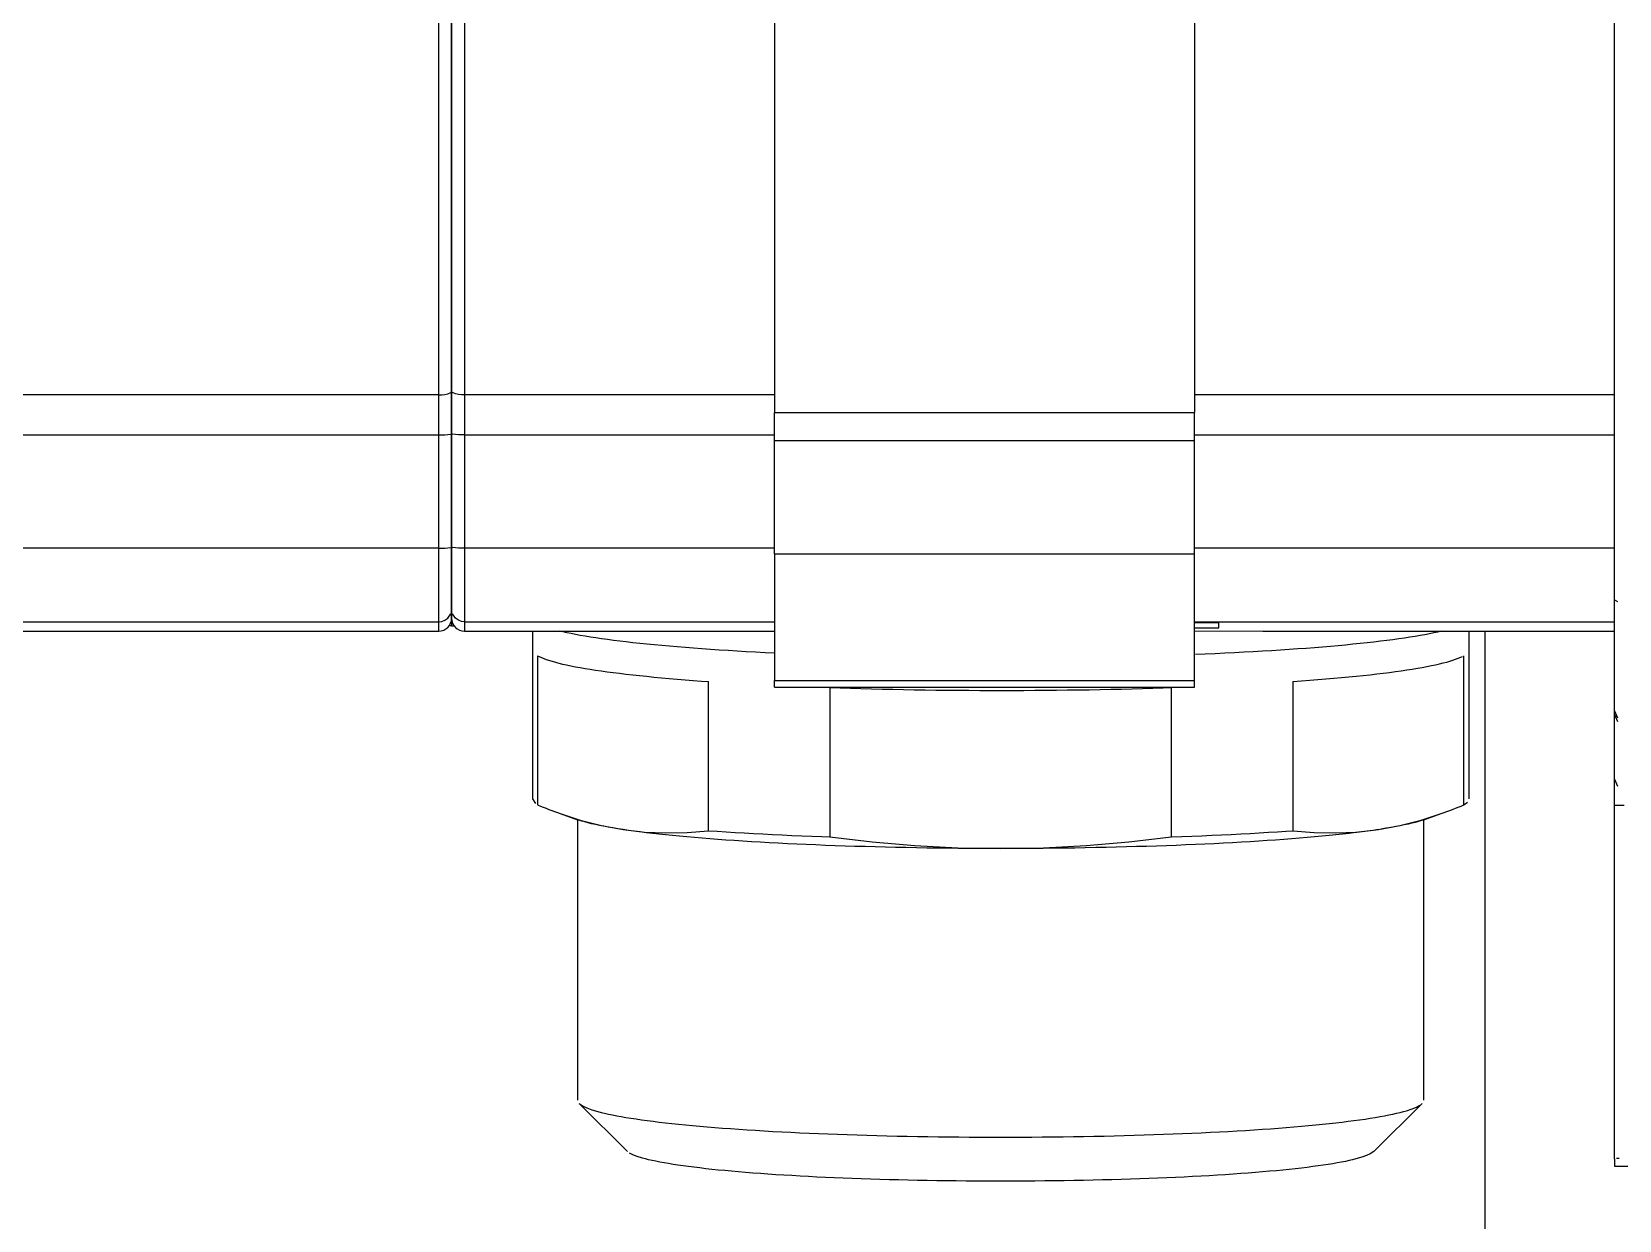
# Model space of a CAD drawing. Header units: millimetres. Extents: x 441156 to 441876, y 4514765 to 4515211.
# Drawn here: x 441490.2165 to 441490.4623, y 4514937.0241 to 4514937.208 of the extents above; entities that cross this region are included whole.
import ezdxf

# ---------------------------------------------------------------- set-up
doc = ezdxf.new("R2010")
doc.units = ezdxf.units.MM
for name, color, linetype in [('Collettore SL', 7, 'Continuous'), ('Etichertta', 252, 'Continuous'), ('Piantone', 5, 'Continuous'), ('Staffa', 8, 'Continuous')]:
    doc.layers.add(name, color=color, linetype=linetype)

msp = doc.modelspace()

# ---------------------------------------------------------------- linework, layer by layer
at = {"layer": 'Collettore SL', "color": 254, "linetype": 'Continuous'}
for p, q in [((441490.2795003174, 4514937.151841654), (441490.2795003174, 4514937.331819156)), ((441490.2815003174, 4514937.152427782), (441490.2815003174, 4514937.33157398)), ((441490.2815003174, 4514937.33157398), (441490.2815003174, 4514937.152427782)), ((441490.2835003174, 4514937.331819156), (441490.2835003174, 4514937.151841654)), ((441490.2795003174, 4514937.151841654), (441490.1465003174, 4514937.151841654)), ((441490.2795003174, 4514937.145664399), (441490.2795003174, 4514937.151841654)), ((441490.2815003174, 4514937.14583871), (441490.2815003174, 4514937.152427782)), ((441490.2815003174, 4514937.152427782), (441490.2815003174, 4514937.14583871)), ((441490.3315003174, 4514937.151841654), (441490.2835003174, 4514937.151841654)), ((441490.2835003174, 4514937.151841654), (441490.2835003174, 4514937.145664399)), ((441490.4615003174, 4514937.151841654), (441490.3965003174, 4514937.151841654)), ((441490.1465003174, 4514937.145664399), (441490.2795003174, 4514937.145664399)), ((441490.2795003174, 4514937.128119953), (441490.2795003174, 4514937.145664399)), ((441490.2815003174, 4514937.128294265), (441490.2815003174, 4514937.14583871)), ((441490.2815003174, 4514937.14583871), (441490.2815003174, 4514937.128294265)), ((441490.2835003174, 4514937.145664399), (441490.3315003174, 4514937.145664399)), ((441490.2835003174, 4514937.145664399), (441490.2835003174, 4514937.128119953)), ((441490.3965003174, 4514937.145664399), (441490.4615003174, 4514937.145664399)), ((441490.2815003174, 4514937.118731307), (441490.2815003174, 4514937.128294265)), ((441490.2815003174, 4514937.128294265), (441490.2815003174, 4514937.118731307)), ((441490.2795003174, 4514937.128119953), (441490.1465003174, 4514937.128119953)), ((441490.2795003174, 4514937.11673548), (441490.2795003174, 4514937.128119953)), ((441490.3315003174, 4514937.128119953), (441490.2835003174, 4514937.128119953)), ((441490.2835003174, 4514937.128119953), (441490.2835003174, 4514937.11673548)), ((441490.4615003174, 4514937.128119953), (441490.3965003174, 4514937.128119953)), ((441490.2815003174, 4514937.117295873), (441490.2815003174, 4514937.118731307)), ((441490.2815003174, 4514937.118731307), (441490.2815003174, 4514937.117295873)), ((441490.1465003174, 4514937.11673548), (441490.2795003174, 4514937.11673548)), ((441490.2795003174, 4514937.115295873), (441490.2795003174, 4514937.11673548)), ((441490.2815003174, 4514937.116093555), (441490.281098576, 4514937.116093555)), ((441490.2815003174, 4514937.117295873), (441490.2815003174, 4514937.116093555)), ((441490.2815003174, 4514937.116096982), (441490.2818999494, 4514937.116096364)), ((441490.2835003174, 4514937.11673548), (441490.3315003174, 4514937.11673548)), ((441490.2835003174, 4514937.11673548), (441490.2835003174, 4514937.115295873)), ((441490.3965003174, 4514937.11673548), (441490.4615003174, 4514937.11673548)), ((441490.3965003174, 4514937.116614631), (441490.4002503174, 4514937.116614631)), ((441490.4002503174, 4514937.115786325), (441490.4002503174, 4514937.116614631)), ((441490.1570887469, 4514937.115295873), (441490.2795003174, 4514937.115295873)), ((441490.2835003174, 4514937.115295873), (441490.325945969, 4514937.115295873)), ((441490.3259343512, 4514937.115295874), (441490.331489655, 4514937.115304404)), ((441490.3965003174, 4514937.115786325), (441490.4002503174, 4514937.115786325)), ((441490.3965021928, 4514937.115321605), (441490.4070896254, 4514937.115295873)), ((441490.4070887469, 4514937.115295873), (441490.4615003174, 4514937.115295873))]:
    msp.add_line(p, q, dxfattribs=at)
for points in [[(441490.2795003174, 4514937.151841654, 0), (441490.2795701164, 4514937.15184201, 0), (441490.2796398304, 4514937.151843081, 0), (441490.2797093744, 4514937.151844865, 0), (441490.2797786637, 4514937.151847358, 0), (441490.2798476138, 4514937.151850558, 0), (441490.2799161408, 4514937.151854462, 0), (441490.2799841612, 4514937.151859064, 0), (441490.2800515922, 4514937.151864359, 0), (441490.2801183514, 4514937.151870341, 0), (441490.2801843577, 4514937.151877001, 0), (441490.2802495306, 4514937.151884333, 0), (441490.2803137907, 4514937.151892327, 0), (441490.2803770597, 4514937.151900973, 0), (441490.2804392605, 4514937.151910261, 0), (441490.2805003175, 4514937.15192018, 0), (441490.280560156, 4514937.151930717, 0), (441490.2806187032, 4514937.151941859, 0), (441490.2806758879, 4514937.151953594, 0), (441490.2807316404, 4514937.151965907, 0), (441490.2807858926, 4514937.151978781, 0), (441490.2808385786, 4514937.151992204, 0), (441490.2808896342, 4514937.152006157, 0), (441490.280938997, 4514937.152020623, 0), (441490.2809866071, 4514937.152035586, 0), (441490.2810324063, 4514937.152051026, 0), (441490.281076339, 4514937.152066926, 0), (441490.2811183514, 4514937.152083265, 0), (441490.2811583926, 4514937.152100023, 0), (441490.2811964136, 4514937.152117182, 0), (441490.2812323683, 4514937.152134717, 0), (441490.2812662126, 4514937.152152611, 0), (441490.2812979055, 4514937.15217084, 0), (441490.2813274083, 4514937.152189382, 0), (441490.2813546851, 4514937.152208215, 0), (441490.2813797027, 4514937.152227314, 0), (441490.2814024304, 4514937.152246659, 0), (441490.2814228408, 4514937.152266223, 0), (441490.2814409089, 4514937.152285985, 0), (441490.2814566126, 4514937.152305919, 0), (441490.2814699329, 4514937.152326002, 0), (441490.2814808536, 4514937.152346209, 0), (441490.2814893613, 4514937.152366515, 0), (441490.2814954455, 4514937.152386895, 0), (441490.2814990991, 4514937.152407327, 0), (441490.2815003174, 4514937.152427782, 0)], [(441490.2835003174, 4514937.151841654, 0), (441490.2834305185, 4514937.15184201, 0), (441490.2833608045, 4514937.151843081, 0), (441490.2832912605, 4514937.151844865, 0), (441490.2832219712, 4514937.151847358, 0), (441490.2831530211, 4514937.151850558, 0), (441490.2830844941, 4514937.151854462, 0), (441490.2830164736, 4514937.151859064, 0), (441490.2829490427, 4514937.151864359, 0), (441490.2828822834, 4514937.151870341, 0), (441490.2828162772, 4514937.151877001, 0), (441490.2827511043, 4514937.151884333, 0), (441490.2826868442, 4514937.151892327, 0), (441490.2826235751, 4514937.151900973, 0), (441490.2825613743, 4514937.151910261, 0), (441490.2825003174, 4514937.15192018, 0), (441490.2824404789, 4514937.151930717, 0), (441490.2823819316, 4514937.151941859, 0), (441490.2823247469, 4514937.151953594, 0), (441490.2822689945, 4514937.151965907, 0), (441490.2822147422, 4514937.151978781, 0), (441490.2821620562, 4514937.151992204, 0), (441490.2821110007, 4514937.152006157, 0), (441490.2820616378, 4514937.152020623, 0), (441490.2820140278, 4514937.152035586, 0), (441490.2819682286, 4514937.152051026, 0), (441490.2819242959, 4514937.152066926, 0), (441490.2818822835, 4514937.152083265, 0), (441490.2818422423, 4514937.152100023, 0), (441490.2818042213, 4514937.152117182, 0), (441490.2817682666, 4514937.152134717, 0), (441490.2817344223, 4514937.152152611, 0), (441490.2817027293, 4514937.15217084, 0), (441490.2816732265, 4514937.152189382, 0), (441490.2816459498, 4514937.152208215, 0), (441490.2816209322, 4514937.152227314, 0), (441490.2815982044, 4514937.152246659, 0), (441490.2815777941, 4514937.152266223, 0), (441490.281559726, 4514937.152285985, 0), (441490.2815440223, 4514937.152305919, 0), (441490.2815307019, 4514937.152326002, 0), (441490.2815197813, 4514937.152346209, 0), (441490.2815112736, 4514937.152366515, 0), (441490.2815051893, 4514937.152386895, 0), (441490.2815015358, 4514937.152407327, 0), (441490.2815003174, 4514937.152427782, 0)], [(441490.2795003174, 4514937.145664399, 0), (441490.2795701164, 4514937.145664505, 0), (441490.2796398304, 4514937.145664823, 0), (441490.2797093744, 4514937.145665353, 0), (441490.2797786637, 4514937.145666094, 0), (441490.2798476138, 4514937.145667046, 0), (441490.2799161408, 4514937.145668208, 0), (441490.2799841612, 4514937.145669576, 0), (441490.2800515922, 4514937.145671151, 0), (441490.2801183514, 4514937.145672929, 0), (441490.2801843577, 4514937.14567491, 0), (441490.2802495306, 4514937.145677091, 0), (441490.2803137907, 4514937.145679468, 0), (441490.2803770597, 4514937.14568204, 0), (441490.2804392605, 4514937.145684802, 0), (441490.2805003175, 4514937.145687751, 0), (441490.280560156, 4514937.145690885, 0), (441490.2806187032, 4514937.145694199, 0), (441490.2806758879, 4514937.145697689, 0), (441490.2807316404, 4514937.145701351, 0), (441490.2807858926, 4514937.145705179, 0), (441490.2808385786, 4514937.145709171, 0), (441490.2808896342, 4514937.145713321, 0), (441490.280938997, 4514937.145717623, 0), (441490.2809866071, 4514937.145722073, 0), (441490.2810324063, 4514937.145726665, 0), (441490.281076339, 4514937.145731393, 0), (441490.2811183514, 4514937.145736252, 0), (441490.2811583926, 4514937.145741236, 0), (441490.2811964136, 4514937.145746339, 0), (441490.2812323683, 4514937.145751554, 0), (441490.2812662126, 4514937.145756875, 0), (441490.2812979055, 4514937.145762296, 0), (441490.2813274083, 4514937.145767811, 0), (441490.2813546851, 4514937.145773412, 0), (441490.2813797027, 4514937.145779092, 0), (441490.2814024304, 4514937.145784845, 0), (441490.2814228408, 4514937.145790663, 0), (441490.2814409089, 4514937.14579654, 0), (441490.2814566126, 4514937.145802468, 0), (441490.2814699329, 4514937.145808441, 0), (441490.2814808536, 4514937.14581445, 0), (441490.2814893613, 4514937.145820489, 0), (441490.2814954455, 4514937.14582655, 0), (441490.2814990991, 4514937.145832626, 0), (441490.2815003174, 4514937.14583871, 0)], [(441490.2835003174, 4514937.145664399, 0), (441490.2834305185, 4514937.145664505, 0), (441490.2833608045, 4514937.145664823, 0), (441490.2832912605, 4514937.145665353, 0), (441490.2832219712, 4514937.145666094, 0), (441490.2831530211, 4514937.145667046, 0), (441490.2830844941, 4514937.145668208, 0), (441490.2830164736, 4514937.145669576, 0), (441490.2829490427, 4514937.145671151, 0), (441490.2828822834, 4514937.145672929, 0), (441490.2828162772, 4514937.14567491, 0), (441490.2827511043, 4514937.145677091, 0), (441490.2826868442, 4514937.145679468, 0), (441490.2826235751, 4514937.14568204, 0), (441490.2825613743, 4514937.145684802, 0), (441490.2825003174, 4514937.145687751, 0), (441490.2824404789, 4514937.145690885, 0), (441490.2823819316, 4514937.145694199, 0), (441490.2823247469, 4514937.145697689, 0), (441490.2822689945, 4514937.145701351, 0), (441490.2822147422, 4514937.145705179, 0), (441490.2821620562, 4514937.145709171, 0), (441490.2821110007, 4514937.145713321, 0), (441490.2820616378, 4514937.145717623, 0), (441490.2820140278, 4514937.145722073, 0), (441490.2819682286, 4514937.145726665, 0), (441490.2819242959, 4514937.145731393, 0), (441490.2818822835, 4514937.145736252, 0), (441490.2818422423, 4514937.145741236, 0), (441490.2818042213, 4514937.145746339, 0), (441490.2817682666, 4514937.145751554, 0), (441490.2817344223, 4514937.145756875, 0), (441490.2817027293, 4514937.145762296, 0), (441490.2816732265, 4514937.145767811, 0), (441490.2816459498, 4514937.145773412, 0), (441490.2816209322, 4514937.145779092, 0), (441490.2815982044, 4514937.145784845, 0), (441490.2815777941, 4514937.145790663, 0), (441490.281559726, 4514937.14579654, 0), (441490.2815440223, 4514937.145802468, 0), (441490.2815307019, 4514937.145808441, 0), (441490.2815197813, 4514937.14581445, 0), (441490.2815112736, 4514937.145820489, 0), (441490.2815051893, 4514937.14582655, 0), (441490.2815015358, 4514937.145832626, 0), (441490.2815003174, 4514937.14583871, 0)], [(441490.2795003174, 4514937.128119953, 0), (441490.2795701164, 4514937.128120059, 0), (441490.2796398304, 4514937.128120378, 0), (441490.2797093744, 4514937.128120908, 0), (441490.2797786637, 4514937.12812165, 0), (441490.2798476138, 4514937.128122601, 0), (441490.2799161408, 4514937.128123762, 0), (441490.2799841612, 4514937.128125131, 0), (441490.2800515922, 4514937.128126706, 0), (441490.2801183514, 4514937.128128485, 0), (441490.2801843577, 4514937.128130465, 0), (441490.2802495306, 4514937.128132646, 0), (441490.2803137907, 4514937.128135023, 0), (441490.2803770597, 4514937.128137594, 0), (441490.2804392605, 4514937.128140356, 0), (441490.2805003175, 4514937.128143306, 0), (441490.280560156, 4514937.12814644, 0), (441490.2806187032, 4514937.128149753, 0), (441490.2806758879, 4514937.128153243, 0), (441490.2807316404, 4514937.128156905, 0), (441490.2807858926, 4514937.128160734, 0), (441490.2808385786, 4514937.128164725, 0), (441490.2808896342, 4514937.128168875, 0), (441490.280938997, 4514937.128173177, 0), (441490.2809866071, 4514937.128177627, 0), (441490.2810324063, 4514937.128182219, 0), (441490.281076339, 4514937.128186948, 0), (441490.2811183514, 4514937.128191806, 0), (441490.2811583926, 4514937.128196791, 0), (441490.2811964136, 4514937.128201894, 0), (441490.2812323683, 4514937.128207109, 0), (441490.2812662126, 4514937.128212431, 0), (441490.2812979055, 4514937.128217852, 0), (441490.2813274083, 4514937.128223365, 0), (441490.2813546851, 4514937.128228966, 0), (441490.2813797027, 4514937.128234646, 0), (441490.2814024304, 4514937.128240399, 0), (441490.2814228408, 4514937.128246218, 0), (441490.2814409089, 4514937.128252095, 0), (441490.2814566126, 4514937.128258023, 0), (441490.2814699329, 4514937.128263996, 0), (441490.2814808536, 4514937.128270005, 0), (441490.2814893613, 4514937.128276044, 0), (441490.2814954455, 4514937.128282106, 0), (441490.2814990991, 4514937.128288181, 0), (441490.2815003174, 4514937.128294265, 0)], [(441490.2835003174, 4514937.128119953, 0), (441490.2834305185, 4514937.128120059, 0), (441490.2833608045, 4514937.128120378, 0), (441490.2832912605, 4514937.128120908, 0), (441490.2832219712, 4514937.12812165, 0), (441490.2831530211, 4514937.128122601, 0), (441490.2830844941, 4514937.128123762, 0), (441490.2830164736, 4514937.128125131, 0), (441490.2829490427, 4514937.128126706, 0), (441490.2828822834, 4514937.128128485, 0), (441490.2828162772, 4514937.128130465, 0), (441490.2827511043, 4514937.128132646, 0), (441490.2826868442, 4514937.128135023, 0), (441490.2826235751, 4514937.128137594, 0), (441490.2825613743, 4514937.128140356, 0), (441490.2825003174, 4514937.128143306, 0), (441490.2824404789, 4514937.12814644, 0), (441490.2823819316, 4514937.128149753, 0), (441490.2823247469, 4514937.128153243, 0), (441490.2822689945, 4514937.128156905, 0), (441490.2822147422, 4514937.128160734, 0), (441490.2821620562, 4514937.128164725, 0), (441490.2821110007, 4514937.128168875, 0), (441490.2820616378, 4514937.128173177, 0), (441490.2820140278, 4514937.128177627, 0), (441490.2819682286, 4514937.128182219, 0), (441490.2819242959, 4514937.128186948, 0), (441490.2818822835, 4514937.128191806, 0), (441490.2818422423, 4514937.128196791, 0), (441490.2818042213, 4514937.128201894, 0), (441490.2817682666, 4514937.128207109, 0), (441490.2817344223, 4514937.128212431, 0), (441490.2817027293, 4514937.128217852, 0), (441490.2816732265, 4514937.128223365, 0), (441490.2816459498, 4514937.128228966, 0), (441490.2816209322, 4514937.128234646, 0), (441490.2815982044, 4514937.128240399, 0), (441490.2815777941, 4514937.128246218, 0), (441490.281559726, 4514937.128252095, 0), (441490.2815440223, 4514937.128258023, 0), (441490.2815307019, 4514937.128263996, 0), (441490.2815197813, 4514937.128270005, 0), (441490.2815112736, 4514937.128276044, 0), (441490.2815051893, 4514937.128282106, 0), (441490.2815015358, 4514937.128288181, 0), (441490.2815003174, 4514937.128294265, 0)], [(441490.2795003174, 4514937.11673548, 0), (441490.2795701164, 4514937.116736695, 0), (441490.2796398304, 4514937.116740341, 0), (441490.2797093744, 4514937.116746413, 0), (441490.2797786637, 4514937.116754903, 0), (441490.2798476138, 4514937.116765801, 0), (441490.2799161408, 4514937.116779094, 0), (441490.2799841612, 4514937.116794764, 0), (441490.2800515922, 4514937.116812794, 0), (441490.2801183514, 4514937.116833162, 0), (441490.2801843577, 4514937.116855843, 0), (441490.2802495306, 4514937.116880808, 0), (441490.2803137907, 4514937.116908028, 0), (441490.2803770597, 4514937.116937469, 0), (441490.2804392605, 4514937.116969096, 0), (441490.2805003175, 4514937.11700287, 0), (441490.280560156, 4514937.117038749, 0), (441490.2806187032, 4514937.117076691, 0), (441490.2806758879, 4514937.117116649, 0), (441490.2807316404, 4514937.117158573, 0), (441490.2807858926, 4514937.117202414, 0), (441490.2808385786, 4514937.117248118, 0), (441490.2808896342, 4514937.117295628, 0), (441490.280938997, 4514937.117344889, 0), (441490.2809866071, 4514937.117395838, 0), (441490.2810324063, 4514937.117448414, 0), (441490.281076339, 4514937.117502552, 0), (441490.2811183514, 4514937.117558189, 0), (441490.2811583926, 4514937.117615255, 0), (441490.2811964136, 4514937.117673679, 0), (441490.2812323683, 4514937.117733393, 0), (441490.2812662126, 4514937.117794323, 0), (441490.2812979055, 4514937.117856394, 0), (441490.2813274083, 4514937.117919531, 0), (441490.2813546851, 4514937.117983657, 0), (441490.2813797027, 4514937.118048694, 0), (441490.2814024304, 4514937.118114563, 0), (441490.2814228408, 4514937.118181182, 0), (441490.2814409089, 4514937.118248473, 0), (441490.2814566126, 4514937.118316351, 0), (441490.2814699329, 4514937.118384735, 0), (441490.2814808536, 4514937.118453542, 0), (441490.2814893613, 4514937.118522686, 0), (441490.2814954455, 4514937.118592085, 0), (441490.2814990991, 4514937.118661653, 0), (441490.2815003174, 4514937.118731307, 0)], [(441490.2835003174, 4514937.11673548, 0), (441490.2834305185, 4514937.116736695, 0), (441490.2833608045, 4514937.116740341, 0), (441490.2832912605, 4514937.116746413, 0), (441490.2832219712, 4514937.116754903, 0), (441490.2831530211, 4514937.116765801, 0), (441490.2830844941, 4514937.116779094, 0), (441490.2830164736, 4514937.116794764, 0), (441490.2829490427, 4514937.116812794, 0), (441490.2828822834, 4514937.116833162, 0), (441490.2828162772, 4514937.116855843, 0), (441490.2827511043, 4514937.116880808, 0), (441490.2826868442, 4514937.116908028, 0), (441490.2826235751, 4514937.116937469, 0), (441490.2825613743, 4514937.116969096, 0), (441490.2825003174, 4514937.11700287, 0), (441490.2824404789, 4514937.117038749, 0), (441490.2823819316, 4514937.117076691, 0), (441490.2823247469, 4514937.117116649, 0), (441490.2822689945, 4514937.117158573, 0), (441490.2822147422, 4514937.117202414, 0), (441490.2821620562, 4514937.117248118, 0), (441490.2821110007, 4514937.117295628, 0), (441490.2820616378, 4514937.117344889, 0), (441490.2820140278, 4514937.117395838, 0), (441490.2819682286, 4514937.117448414, 0), (441490.2819242959, 4514937.117502552, 0), (441490.2818822835, 4514937.117558189, 0), (441490.2818422423, 4514937.117615255, 0), (441490.2818042213, 4514937.117673679, 0), (441490.2817682666, 4514937.117733393, 0), (441490.2817344223, 4514937.117794323, 0), (441490.2817027293, 4514937.117856394, 0), (441490.2816732265, 4514937.117919531, 0), (441490.2816459498, 4514937.117983657, 0), (441490.2816209322, 4514937.118048694, 0), (441490.2815982044, 4514937.118114563, 0), (441490.2815777941, 4514937.118181182, 0), (441490.281559726, 4514937.118248473, 0), (441490.2815440223, 4514937.118316351, 0), (441490.2815307019, 4514937.118384735, 0), (441490.2815197813, 4514937.118453542, 0), (441490.2815112736, 4514937.118522686, 0), (441490.2815051893, 4514937.118592085, 0), (441490.2815015358, 4514937.118661653, 0), (441490.2815003174, 4514937.118731307, 0)]]:
    msp.add_polyline3d(points, dxfattribs=at)
for centre, start, end in [((441490.2795003174, 4514937.117295873), 270, 0), ((441490.2835003174, 4514937.117295873), 180, 270)]:
    msp.add_arc(centre, 0.00199999999999978, start, end, dxfattribs=at)
at = {"layer": 'Etichertta', "color": 254, "linetype": 'Continuous'}
for p, q in [((441490.3315003174, 4514937.332835294), (441490.3315003174, 4514937.149116919)), ((441490.3965003174, 4514937.332835294), (441490.3965003174, 4514937.149116919)), ((441490.3315003174, 4514937.149116919), (441490.3965003174, 4514937.149116919)), ((441490.3315003174, 4514937.144792841), (441490.3315003174, 4514937.149116919)), ((441490.3965003174, 4514937.144792841), (441490.3965003174, 4514937.149116919)), ((441490.3315003174, 4514937.144792841), (441490.3965003174, 4514937.144792841)), ((441490.3315003174, 4514937.127248395), (441490.3315003174, 4514937.144792841)), ((441490.3965003174, 4514937.127248395), (441490.3965003174, 4514937.144792841)), ((441490.3315003174, 4514937.127248395), (441490.3965003174, 4514937.127248395)), ((441490.3315003174, 4514937.127248395), (441490.3315003174, 4514937.107667102)), ((441490.3965003174, 4514937.107667102), (441490.3965003174, 4514937.127248395)), ((441490.3315003174, 4514937.107667102), (441490.3965003174, 4514937.107667102)), ((441490.3315003174, 4514937.106649564), (441490.3315003174, 4514937.107667102)), ((441490.3315003174, 4514937.106649564), (441490.3965003174, 4514937.106649564)), ((441490.3965003174, 4514937.106649564), (441490.3965003174, 4514937.107667102))]:
    msp.add_line(p, q, dxfattribs=at)
at = {"layer": 'Piantone', "color": 254, "linetype": 'Continuous'}
for p, q in [((441490.2940003175, 4514937.115295873), (441490.2940003175, 4514937.089351651)), ((441490.4390003174, 4514937.089351651), (441490.4390003174, 4514937.115295873)), ((441490.2948148461, 4514937.111499075), (441490.2948148461, 4514937.088407134)), ((441490.4381857887, 4514937.088407134), (441490.4381857887, 4514937.111499075)), ((441490.3212723592, 4514937.084413156), (441490.3212723592, 4514937.107505097)), ((441490.3400428043, 4514937.10656058), (441490.3400428043, 4514937.083468638)), ((441490.3929578306, 4514937.083468638), (441490.3929578306, 4514937.10656058)), ((441490.4117282756, 4514937.107505097), (441490.4117282756, 4514937.084413156)), ((441490.2983056572, 4514937.087065635), (441490.3009793793, 4514937.086124606)), ((441490.4320212556, 4514937.086124606), (441490.4346948268, 4514937.087065582)), ((441490.3010003174, 4514937.086117257), (441490.3010003174, 4514937.042709963)), ((441490.4320003174, 4514937.042709963), (441490.4320003174, 4514937.086117257)), ((441490.3012514762, 4514937.042210517), (441490.3087227176, 4514937.034796245)), ((441490.4242779173, 4514937.034796245), (441490.4317491587, 4514937.042210517))]:
    msp.add_line(p, q, dxfattribs=at)
for points in [[(441490.3315003174, 4514937.111890859, 0), (441490.3300187465, 4514937.11196403, 0), (441490.3285573026, 4514937.112040215, 0), (441490.327116792, 4514937.11211937, 0), (441490.3256980096, 4514937.112201452, 0), (441490.324301738, 4514937.112286415, 0), (441490.3229287476, 4514937.112374214, 0), (441490.3215797958, 4514937.112464798, 0), (441490.3202556269, 4514937.112558119, 0), (441490.3189569714, 4514937.112654124, 0), (441490.3176845459, 4514937.112752762, 0), (441490.3164390522, 4514937.112853977, 0), (441490.3152211776, 4514937.112957713, 0), (441490.314031594, 4514937.113063915, 0), (441490.3128709576, 4514937.113172522, 0), (441490.3117399088, 4514937.113283474, 0), (441490.3106390716, 4514937.113396712, 0), (441490.3095690534, 4514937.113512171, 0), (441490.3085304444, 4514937.113629789, 0), (441490.3075238177, 4514937.1137495, 0), (441490.3065497286, 4514937.11387124, 0), (441490.3056087146, 4514937.113994939, 0), (441490.3047012947, 4514937.114120531, 0), (441490.3038279698, 4514937.114247945, 0), (441490.3029892215, 4514937.114377112, 0), (441490.3021855125, 4514937.114507961, 0), (441490.3014172864, 4514937.114640418, 0), (441490.3006849669, 4514937.114774412, 0), (441490.2999889581, 4514937.114909868, 0), (441490.2993296439, 4514937.115046711, 0), (441490.2987073881, 4514937.115184865, 0), (441490.2982381766, 4514937.115295873, 0)], [(441490.3315003174, 4514937.111890859, 0), (441490.3300187465, 4514937.11196403, 0), (441490.3285573026, 4514937.112040215, 0), (441490.327116792, 4514937.11211937, 0), (441490.3256980096, 4514937.112201452, 0), (441490.324301738, 4514937.112286415, 0), (441490.3229287476, 4514937.112374214, 0), (441490.3215797958, 4514937.112464798, 0), (441490.3202556269, 4514937.112558119, 0), (441490.3189569714, 4514937.112654124, 0), (441490.3176845459, 4514937.112752762, 0), (441490.3164390522, 4514937.112853977, 0), (441490.3152211776, 4514937.112957713, 0), (441490.314031594, 4514937.113063915, 0), (441490.3128709576, 4514937.113172522, 0), (441490.3117399088, 4514937.113283474, 0), (441490.3106390716, 4514937.113396712, 0), (441490.3095690534, 4514937.113512171, 0), (441490.3085304444, 4514937.113629789, 0), (441490.3075238177, 4514937.1137495, 0), (441490.3065497286, 4514937.11387124, 0), (441490.3056087146, 4514937.113994939, 0), (441490.3047012947, 4514937.114120531, 0), (441490.3038279698, 4514937.114247945, 0), (441490.3029892215, 4514937.114377112, 0), (441490.3021855125, 4514937.114507961, 0), (441490.3014172864, 4514937.114640418, 0), (441490.3006849669, 4514937.114774412, 0), (441490.2999889581, 4514937.114909868, 0), (441490.2993296439, 4514937.115046711, 0), (441490.2987073881, 4514937.115184865, 0), (441490.2982381766, 4514937.115295873, 0)], [(441490.4347624583, 4514937.115295873, 0), (441490.4341699876, 4514937.115156727, 0), (441490.4335401832, 4514937.115018832, 0), (441490.4328733927, 4514937.114882265, 0), (441490.4321699836, 4514937.114747101, 0), (441490.4314303444, 4514937.114613412, 0), (441490.4306548829, 4514937.114481276, 0), (441490.429844027, 4514937.114350762, 0), (441490.428998224, 4514937.114221945, 0), (441490.4281179407, 4514937.114094895, 0), (441490.4272036625, 4514937.113969682, 0), (441490.4262558941, 4514937.113846375, 0), (441490.4252751581, 4514937.113725042, 0), (441490.4242619958, 4514937.11360575, 0), (441490.4232169662, 4514937.113488564, 0), (441490.4221406456, 4514937.113373551, 0), (441490.4210336279, 4514937.113260772, 0), (441490.419896524, 4514937.11315029, 0), (441490.4187299611, 4514937.113042167, 0), (441490.4175345828, 4514937.112936461, 0), (441490.4163110487, 4514937.112833232, 0), (441490.4150600338, 4514937.112732535, 0), (441490.4137822282, 4514937.112634428, 0), (441490.4124783369, 4514937.112538963, 0), (441490.4111490793, 4514937.112446193, 0), (441490.4097951888, 4514937.11235617, 0), (441490.4084174123, 4514937.112268943, 0), (441490.4070165099, 4514937.112184561, 0), (441490.4055932545, 4514937.112103069, 0), (441490.4041484314, 4514937.112024513, 0), (441490.4026828376, 4514937.111948937, 0), (441490.4011972817, 4514937.111876382, 0), (441490.3996925833, 4514937.111806887, 0), (441490.3981695726, 4514937.111740492, 0), (441490.3966290897, 4514937.111677233, 0), (441490.3965003174, 4514937.111672118, 0)], [(441490.4347624583, 4514937.115295873, 0), (441490.4341699876, 4514937.115156727, 0), (441490.4335401832, 4514937.115018832, 0), (441490.4328733927, 4514937.114882265, 0), (441490.4321699836, 4514937.114747101, 0), (441490.4314303444, 4514937.114613412, 0), (441490.4306548829, 4514937.114481276, 0), (441490.429844027, 4514937.114350762, 0), (441490.428998224, 4514937.114221945, 0), (441490.4281179407, 4514937.114094895, 0), (441490.4272036625, 4514937.113969682, 0), (441490.4262558941, 4514937.113846375, 0), (441490.4252751581, 4514937.113725042, 0), (441490.4242619958, 4514937.11360575, 0), (441490.4232169662, 4514937.113488564, 0), (441490.4221406456, 4514937.113373551, 0), (441490.4210336279, 4514937.113260772, 0), (441490.419896524, 4514937.11315029, 0), (441490.4187299611, 4514937.113042167, 0), (441490.4175345828, 4514937.112936461, 0), (441490.4163110487, 4514937.112833232, 0), (441490.4150600338, 4514937.112732535, 0), (441490.4137822282, 4514937.112634428, 0), (441490.4124783369, 4514937.112538963, 0), (441490.4111490793, 4514937.112446193, 0), (441490.4097951888, 4514937.11235617, 0), (441490.4084174123, 4514937.112268943, 0), (441490.4070165099, 4514937.112184561, 0), (441490.4055932545, 4514937.112103069, 0), (441490.4041484314, 4514937.112024513, 0), (441490.4026828376, 4514937.111948937, 0), (441490.4011972817, 4514937.111876382, 0), (441490.3996925833, 4514937.111806887, 0), (441490.3981695726, 4514937.111740492, 0), (441490.3966290897, 4514937.111677233, 0), (441490.3965003174, 4514937.111672118, 0)], [(441490.2948148461, 4514937.111499075, 0), (441490.2950891498, 4514937.111352595, 0), (441490.2954028515, 4514937.111206716, 0), (441490.295755778, 4514937.111061521, 0), (441490.2961477346, 4514937.110917087, 0), (441490.2965785051, 4514937.110773496, 0), (441490.2970478518, 4514937.110630826, 0), (441490.2975555158, 4514937.110489156, 0), (441490.298101217, 4514937.110348565, 0), (441490.2986846543, 4514937.11020913, 0), (441490.2993055058, 4514937.110070926, 0), (441490.2999634291, 4514937.109934033, 0), (441490.3006580612, 4514937.109798524, 0), (441490.3013890187, 4514937.109664474, 0), (441490.3021558984, 4514937.109531957, 0), (441490.3029582773, 4514937.109401046, 0), (441490.3037957127, 4514937.109271815, 0), (441490.3046677425, 4514937.109144333, 0), (441490.3055738857, 4514937.109018671, 0), (441490.3065136423, 4514937.108894899, 0), (441490.3074864938, 4514937.108773084, 0), (441490.3084919036, 4514937.108653296, 0), (441490.3095293169, 4514937.108535597, 0), (441490.3105981614, 4514937.108420055, 0), (441490.3116978474, 4514937.108306733, 0), (441490.3128277683, 4514937.108195693, 0), (441490.3139873004, 4514937.108086997, 0), (441490.3151758044, 4514937.107980704, 0), (441490.3163926243, 4514937.107876874, 0), (441490.3176370889, 4514937.107775562, 0), (441490.3189085116, 4514937.107676826, 0), (441490.3202061909, 4514937.10758072, 0), (441490.3212723592, 4514937.107505097, 0)], [(441490.4117282756, 4514937.107505097, 0), (441490.4130466281, 4514937.107599041, 0), (441490.4143393008, 4514937.107695659, 0), (441490.4156055805, 4514937.107794895, 0), (441490.4168447685, 4514937.107896696, 0), (441490.4180561813, 4514937.108001006, 0), (441490.4192391504, 4514937.108107766, 0), (441490.4203930232, 4514937.108216919, 0), (441490.4215171632, 4514937.108328404, 0), (441490.42261095, 4514937.108442159, 0), (441490.4236737804, 4514937.108558122, 0), (441490.4247050679, 4514937.108676229, 0), (441490.4257042435, 4514937.108796413, 0), (441490.426670756, 4514937.10891861, 0), (441490.4276040721, 4514937.109042752, 0), (441490.4285036771, 4514937.10916877, 0), (441490.4293690744, 4514937.109296595, 0), (441490.4301997867, 4514937.109426156, 0), (441490.4309953557, 4514937.109557381, 0), (441490.4317553425, 4514937.1096902, 0), (441490.4324793277, 4514937.109824536, 0), (441490.433166912, 4514937.109960319, 0), (441490.433817716, 4514937.110097471, 0), (441490.4344313807, 4514937.110235917, 0), (441490.4350075673, 4514937.110375581, 0), (441490.4355459583, 4514937.110516387, 0), (441490.4360462563, 4514937.110658255, 0), (441490.4365081856, 4514937.110801109, 0), (441490.4369314911, 4514937.110944869, 0), (441490.4373159395, 4514937.111089455, 0), (441490.4376613184, 4514937.111234789, 0), (441490.4379674375, 4514937.111380789, 0), (441490.4381857887, 4514937.111499075, 0)], [(441490.3400428043, 4514937.10656058, 0), (441490.3416354606, 4514937.106508044, 0), (441490.3432418349, 4514937.106458782, 0), (441490.3448610411, 4514937.106412823, 0), (441490.3464921857, 4514937.106370191, 0), (441490.3481343689, 4514937.10633091, 0), (441490.3497866847, 4514937.106295001, 0), (441490.3514482215, 4514937.106262484, 0), (441490.3531180627, 4514937.106233377, 0), (441490.3547952869, 4514937.106207697, 0), (441490.3564789688, 4514937.106185457, 0), (441490.3581681796, 4514937.106166669, 0), (441490.3598619872, 4514937.106151344, 0), (441490.3615594572, 4514937.106139491, 0), (441490.3632596532, 4514937.106131117, 0), (441490.364961637, 4514937.106126224, 0), (441490.3666644696, 4514937.106124817, 0), (441490.3683672118, 4514937.106126896, 0), (441490.370068924, 4514937.10613246, 0), (441490.3717686674, 4514937.106141506, 0), (441490.3734655041, 4514937.106154029, 0), (441490.3751584982, 4514937.106170022, 0), (441490.3768467155, 4514937.106189475, 0), (441490.3785292246, 4514937.10621238, 0), (441490.3802050973, 4514937.106238722, 0), (441490.3818734091, 4514937.106268488, 0), (441490.3835332394, 4514937.10630166, 0), (441490.3851836725, 4514937.106338221, 0), (441490.386823798, 4514937.10637815, 0), (441490.3884527109, 4514937.106421425, 0), (441490.3900695125, 4514937.106468023, 0), (441490.391673311, 4514937.106517918, 0), (441490.3929578306, 4514937.10656058, 0)], [(441490.2940003175, 4514937.089351651, 0), (441490.2940203167, 4514937.089203243, 0), (441490.2940803036, 4514937.089054917, 0), (441490.294180245, 4514937.088906754, 0), (441490.2943200858, 4514937.088758837, 0), (441490.2944997487, 4514937.088611247, 0), (441490.2947191347, 4514937.088464065, 0), (441490.2948148461, 4514937.088407134, 0)], [(441490.4381857887, 4514937.088407134, 0), (441490.4384205433, 4514937.088554135, 0), (441490.438615619, 4514937.088701576, 0), (441490.4387709084, 4514937.088849376, 0), (441490.4388863257, 4514937.088997453, 0), (441490.4389618073, 4514937.089145726, 0), (441490.4389973115, 4514937.089294111, 0), (441490.4390003174, 4514937.089351651, 0)], [(441490.2983072758, 4514937.087065065, 0), (441490.3014001045, 4514937.086069768, 0), (441490.3047177509, 4514937.08521783, 0), (441490.3080436027, 4514937.084597219, 0)], [(441490.4249570322, 4514937.084597219, 0), (441490.4282642214, 4514937.085213689, 0), (441490.4315714104, 4514937.086061303, 0), (441490.4346933325, 4514937.087065056, 0)], [(441490.3080436027, 4514937.084597219, 0), (441490.3072394148, 4514937.084722104, 0), (441490.3064703432, 4514937.084848657, 0), (441490.3057368436, 4514937.084976805, 0), (441490.3050393506, 4514937.085106472, 0), (441490.3043782776, 4514937.085237578, 0), (441490.3037540163, 4514937.08537005, 0), (441490.3031669367, 4514937.085503805, 0), (441490.3026173864, 4514937.085638767, 0), (441490.3021056915, 4514937.085774855, 0), (441490.3016321547, 4514937.085911988, 0), (441490.3011970571, 4514937.086050085, 0), (441490.3009793793, 4514937.086124606, 0)], [(441490.3665003174, 4514937.081655712, 0), (441490.364857302, 4514937.081657455, 0), (441490.3632152601, 4514937.081662684, 0), (441490.3615751648, 4514937.081671393, 0), (441490.3599379881, 4514937.08168358, 0), (441490.3583047, 4514937.081699237, 0), (441490.3566762684, 4514937.081718354, 0), (441490.3550536582, 4514937.08174092, 0), (441490.353437831, 4514937.081766921, 0), (441490.3518297442, 4514937.081796343, 0), (441490.3502303508, 4514937.081829167, 0), (441490.3486405985, 4514937.081865374, 0), (441490.3470614293, 4514937.081904944, 0), (441490.345493779, 4514937.081947852, 0), (441490.3439385766, 4514937.081994073, 0), (441490.3423967436, 4514937.082043579, 0), (441490.3408691937, 4514937.082096342, 0), (441490.339356832, 4514937.082152329, 0), (441490.3378605548, 4514937.082211509, 0), (441490.3363812487, 4514937.082273846, 0), (441490.3349197902, 4514937.082339302, 0), (441490.3334770454, 4514937.082407839, 0), (441490.3320538693, 4514937.082479416, 0), (441490.330651105, 4514937.082553992, 0), (441490.329269584, 4514937.082631522, 0), (441490.3279101248, 4514937.082711959, 0), (441490.3265735331, 4514937.082795257, 0), (441490.3252606007, 4514937.082881365, 0), (441490.3239721059, 4514937.082970233, 0), (441490.322708812, 4514937.083061808, 0), (441490.3214714676, 4514937.083156036, 0), (441490.320260806, 4514937.083252861, 0), (441490.3190775446, 4514937.083352227, 0), (441490.3179223845, 4514937.083454072, 0), (441490.3167960103, 4514937.083558339, 0), (441490.3156990894, 4514937.083664963, 0), (441490.3146322718, 4514937.083773883, 0), (441490.3135961897, 4514937.083885035, 0), (441490.312591457, 4514937.08399835, 0), (441490.3116186691, 4514937.084113765, 0), (441490.3106784025, 4514937.084231209, 0), (441490.3097712143, 4514937.084350612, 0), (441490.3088976421, 4514937.084471906, 0), (441490.3080582036, 4514937.084595015, 0), (441490.3080436027, 4514937.084597219, 0)], [(441490.3080436027, 4514937.084597219, 0), (441490.3113507918, 4514937.084215195, 0), (441490.314657981, 4514937.084064313, 0), (441490.3179687849, 4514937.0841353, 0), (441490.3212723592, 4514937.084413156, 0)], [(441490.3212723592, 4514937.084413156, 0), (441490.3226156642, 4514937.084321936, 0), (441490.3239831806, 4514937.084233491, 0), (441490.325374154, 4514937.08414787, 0), (441490.3267878168, 4514937.08406512, 0), (441490.3282233892, 4514937.083985287, 0), (441490.3296800792, 4514937.083908414, 0), (441490.331157083, 4514937.083834544, 0), (441490.332653586, 4514937.083763718, 0), (441490.3341687624, 4514937.083695975, 0), (441490.3357017762, 4514937.083631352, 0), (441490.3372517818, 4514937.083569885, 0), (441490.3388179239, 4514937.083511608, 0), (441490.3400428043, 4514937.083468638, 0)], [(441490.4249570322, 4514937.084597219, 0), (441490.4241182046, 4514937.084474077, 0), (441490.4232452343, 4514937.084352751, 0), (441490.4223386387, 4514937.084233313, 0), (441490.4213989549, 4514937.084115834, 0), (441490.4204267398, 4514937.084000384, 0), (441490.4194225695, 4514937.083887029, 0), (441490.418387039, 4514937.083775839, 0), (441490.4173207619, 4514937.083666878, 0), (441490.4162243702, 4514937.083560212, 0), (441490.4150985135, 4514937.083455903, 0), (441490.4139438588, 4514937.083354014, 0), (441490.4127610906, 4514937.083254605, 0), (441490.4115509096, 4514937.083157734, 0), (441490.4103140329, 4514937.083063459, 0), (441490.4090511934, 4514937.082971836, 0), (441490.4077631396, 4514937.082882919, 0), (441490.4064506347, 4514937.082796762, 0), (441490.4051144564, 4514937.082713414, 0), (441490.4037553964, 4514937.082632925, 0), (441490.4023742602, 4514937.082555344, 0), (441490.4009718662, 4514937.082480716, 0), (441490.3995490453, 4514937.082409084, 0), (441490.3981066407, 4514937.082340493, 0), (441490.3966455072, 4514937.082274982, 0), (441490.3951665105, 4514937.08221259, 0), (441490.393670527, 4514937.082153353, 0), (441490.3921584433, 4514937.082097309, 0), (441490.3906311553, 4514937.082044488, 0), (441490.3890895682, 4514937.081994924, 0), (441490.3875345953, 4514937.081948644, 0), (441490.385967158, 4514937.081905677, 0), (441490.3843881853, 4514937.081866048, 0), (441490.3827986128, 4514937.081829781, 0), (441490.3811993824, 4514937.081796896, 0), (441490.3795914418, 4514937.081767414, 0), (441490.3779757437, 4514937.081741352, 0), (441490.3763532457, 4514937.081718724, 0), (441490.3747249091, 4514937.081699546, 0), (441490.3730916988, 4514937.081683828, 0), (441490.3714545827, 4514937.08167158, 0), (441490.3698145308, 4514937.081662808, 0), (441490.368172515, 4514937.081657518, 0), (441490.3665295084, 4514937.081655713, 0), (441490.3665003174, 4514937.081655712, 0)], [(441490.3929578306, 4514937.083468638, 0), (441490.3945358901, 4514937.08352442, 0), (441490.3960984822, 4514937.083583416, 0), (441490.3976447449, 4514937.083645595, 0), (441490.399173825, 4514937.083710922, 0), (441490.400684879, 4514937.083779361, 0), (441490.4021770732, 4514937.083850875, 0), (441490.4036495844, 4514937.083925422, 0), (441490.4051016001, 4514937.084002964, 0), (441490.4065323193, 4514937.084083457, 0), (441490.4079409526, 4514937.084166856, 0), (441490.409326723, 4514937.084253116, 0), (441490.4106888658, 4514937.084342187, 0), (441490.4117282756, 4514937.084413156, 0)], [(441490.4117282756, 4514937.084413156, 0), (441490.4150141516, 4514937.084136252, 0), (441490.4183135341, 4514937.084063987, 0), (441490.4216311804, 4514937.084213701, 0), (441490.4249570322, 4514937.084597219, 0)], [(441490.4320212556, 4514937.086124606, 0), (441490.4316069059, 4514937.085986026, 0), (441490.431153976, 4514937.085848365, 0), (441490.4306627343, 4514937.085711706, 0), (441490.4301334717, 4514937.08557613, 0), (441490.429566502, 4514937.085441716, 0), (441490.4289621612, 4514937.085308545, 0), (441490.4283208073, 4514937.085176696, 0), (441490.4276428205, 4514937.085046247, 0), (441490.4269286023, 4514937.084917274, 0), (441490.4261785761, 4514937.084789855, 0), (441490.4253931864, 4514937.084664064, 0), (441490.4249570322, 4514937.084597219, 0)], [(441490.3400428043, 4514937.083468638, 0), (441490.3466145563, 4514937.082695705, 0), (441490.3532133212, 4514937.082125371, 0), (441490.3598486139, 4514937.081774259, 0), (441490.3665003174, 4514937.081655712, 0)], [(441490.3665003174, 4514937.081655712, 0), (441490.3731146957, 4514937.081772936, 0), (441490.379729074, 4514937.082121301, 0), (441490.386350682, 4514937.082692081, 0), (441490.3929578306, 4514937.083468638, 0)], [(441490.3010003174, 4514937.042709963, 0), (441490.3010203167, 4514937.042568902, 0), (441490.3010803022, 4514937.042427928, 0), (441490.3011802373, 4514937.042287126, 0), (441490.3012514762, 4514937.042210517, 0)], [(441490.3012514762, 4514937.042210517, 0), (441490.301412998, 4514937.042070149, 0), (441490.3016142662, 4514937.041930174, 0), (441490.3018551581, 4514937.041790674, 0), (441490.3021355264, 4514937.041651734, 0), (441490.3024551999, 4514937.041513442, 0), (441490.3028139835, 4514937.04137588, 0), (441490.3032116579, 4514937.041239133, 0), (441490.3036479805, 4514937.041103284, 0), (441490.3041226847, 4514937.040968416, 0), (441490.3046354806, 4514937.040834611, 0), (441490.3051860552, 4514937.040701953, 0), (441490.3057740722, 4514937.04057052, 0), (441490.3063991725, 4514937.040440393, 0), (441490.3070609743, 4514937.040311652, 0), (441490.3077590736, 4514937.040184377, 0), (441490.3084930441, 4514937.040058643, 0), (441490.3092624375, 4514937.039934528, 0), (441490.310066784, 4514937.039812109, 0), (441490.3109055924, 4514937.039691458, 0), (441490.3117783504, 4514937.039572651, 0), (441490.3126845253, 4514937.03945576, 0), (441490.3136235634, 4514937.039340856, 0), (441490.3145948914, 4514937.03922801, 0), (441490.3155979163, 4514937.039117291, 0), (441490.3166320254, 4514937.039008765, 0), (441490.3176965872, 4514937.038902498, 0), (441490.3187909517, 4514937.038798558, 0), (441490.3199144505, 4514937.038697005, 0), (441490.3210663977, 4514937.038597903, 0), (441490.3222460897, 4514937.038501313, 0), (441490.3234528062, 4514937.038407292, 0), (441490.3246858102, 4514937.038315899, 0), (441490.3259443488, 4514937.038227189, 0), (441490.3272276535, 4514937.038141216, 0), (441490.3285349405, 4514937.038058034, 0), (441490.3298654117, 4514937.037977693, 0), (441490.3312182544, 4514937.037900241, 0), (441490.3325926426, 4514937.037825726, 0), (441490.3339877371, 4514937.037754194, 0), (441490.3354026857, 4514937.037685689, 0), (441490.3368366245, 4514937.03762025, 0), (441490.338288678, 4514937.037557921, 0), (441490.3397579592, 4514937.037498738, 0), (441490.341243571, 4514937.037442736, 0), (441490.3427446062, 4514937.037389952, 0), (441490.3442601481, 4514937.037340417, 0), (441490.3457892713, 4514937.03729416, 0), (441490.347331042, 4514937.03725121, 0), (441490.3488845187, 4514937.037211594, 0), (441490.3504487526, 4514937.037175335, 0), (441490.3520227887, 4514937.037142457, 0), (441490.3536056657, 4514937.037112978, 0), (441490.355196417, 4514937.037086917, 0), (441490.3567940712, 4514937.03706429, 0), (441490.3583976526, 4514937.03704511, 0), (441490.360006182, 4514937.03702939, 0), (441490.3616186772, 4514937.037017139, 0), (441490.3632341534, 4514937.037008364, 0), (441490.3648516242, 4514937.037003071, 0), (441490.3664701017, 4514937.037001262, 0), (441490.3680885977, 4514937.037002941, 0), (441490.3697061238, 4514937.037008104, 0), (441490.3713216922, 4514937.037016748, 0), (441490.3729343163, 4514937.037028871, 0), (441490.3745430115, 4514937.037044461, 0), (441490.3761467953, 4514937.037063512, 0), (441490.3777446883, 4514937.037086011, 0), (441490.3793357148, 4514937.037111944, 0), (441490.3809189032, 4514937.037141295, 0), (441490.3824932867, 4514937.037174047, 0), (441490.3840579038, 4514937.037210179, 0), (441490.3856117992, 4514937.037249671, 0), (441490.3871540239, 4514937.037292496, 0), (441490.3886836361, 4514937.03733863, 0), (441490.3901997018, 4514937.037388044, 0), (441490.391701295, 4514937.037440708, 0), (441490.3931874991, 4514937.037496589, 0), (441490.3946574061, 4514937.037555655, 0), (441490.3961101188, 4514937.037617868, 0), (441490.3975447497, 4514937.03768319, 0), (441490.398960423, 4514937.037751582, 0), (441490.400356274, 4514937.037823002, 0), (441490.4017314504, 4514937.037897405, 0), (441490.4030851125, 4514937.037974749, 0), (441490.4044164335, 4514937.038054983, 0), (441490.4057246006, 4514937.038138061, 0), (441490.4070088149, 4514937.03822393, 0), (441490.408268292, 4514937.038312539, 0), (441490.4095022629, 4514937.038403832, 0), (441490.4107099742, 4514937.038497755, 0), (441490.4118906882, 4514937.038594251, 0), (441490.4130436839, 4514937.03869326, 0), (441490.4141682573, 4514937.038794722, 0), (441490.4152637217, 4514937.038898575, 0), (441490.4163294079, 4514937.039004756, 0), (441490.4173646654, 4514937.039113198, 0), (441490.4183688619, 4514937.039223838, 0), (441490.4193413841, 4514937.039336606, 0), (441490.4202816382, 4514937.039451434, 0), (441490.42118905, 4514937.039568253, 0), (441490.4220630654, 4514937.039686989, 0), (441490.4229031506, 4514937.039807572, 0), (441490.4237087927, 4514937.039929927, 0), (441490.4244794996, 4514937.040053979, 0), (441490.4252148008, 4514937.040179654, 0), (441490.4259142471, 4514937.040306874, 0), (441490.4265774115, 4514937.040435561, 0), (441490.427203889, 4514937.040565637, 0), (441490.427793297, 4514937.040697023, 0), (441490.4283452757, 4514937.040829638, 0), (441490.4288594879, 4514937.040963401, 0), (441490.4293356196, 4514937.041098231, 0), (441490.42977338, 4514937.041234044, 0), (441490.4301725019, 4514937.04137076, 0), (441490.4305327415, 4514937.041508293, 0), (441490.4308538788, 4514937.041646559, 0), (441490.4311357178, 4514937.041785476, 0), (441490.4313780863, 4514937.041924956, 0), (441490.4315808362, 4514937.042064916, 0), (441490.4317438438, 4514937.04220527, 0), (441490.4317491587, 4514937.042210517, 0)], [(441490.4317491587, 4514937.042210517, 0), (441490.4318708354, 4514937.042351189, 0), (441490.4319525927, 4514937.04249208, 0), (441490.4319943807, 4514937.042633104, 0), (441490.4320003174, 4514937.042709963, 0)], [(441490.4242779173, 4514937.034796245, 0), (441490.4241247505, 4514937.034664169, 0), (441490.4239318444, 4514937.034532489, 0), (441490.423699332, 4514937.034401297, 0), (441490.4234273738, 4514937.034270681, 0), (441490.4231161571, 4514937.034140733, 0), (441490.4227658968, 4514937.034011542, 0), (441490.4223768343, 4514937.033883196, 0), (441490.4219492379, 4514937.033755787, 0), (441490.4214834026, 4514937.033629399, 0), (441490.4209796495, 4514937.03350412, 0), (441490.4204383261, 4514937.033380038, 0), (441490.4198598057, 4514937.033257239, 0), (441490.4192444872, 4514937.033135804, 0), (441490.418592795, 4514937.03301582, 0), (441490.4179051785, 4514937.032897369, 0), (441490.4171821119, 4514937.032780533, 0), (441490.4164240939, 4514937.032665391, 0), (441490.4156316471, 4514937.032552023, 0), (441490.4148053181, 4514937.03244051, 0), (441490.4139456768, 4514937.032330925, 0), (441490.4130533159, 4514937.032223345, 0), (441490.412128851, 4514937.032117845, 0), (441490.4111729194, 4514937.032014496, 0), (441490.4101861804, 4514937.031913371, 0), (441490.4091693147, 4514937.03181454, 0), (441490.4081230232, 4514937.031718069, 0), (441490.4070480277, 4514937.031624026, 0), (441490.4059450694, 4514937.031532476, 0), (441490.4048149091, 4514937.031443481, 0), (441490.403658326, 4514937.031357104, 0), (441490.4024761178, 4514937.031273403, 0), (441490.4012690998, 4514937.031192438, 0), (441490.4000381044, 4514937.031114262, 0), (441490.3987839805, 4514937.03103893, 0), (441490.3975075929, 4514937.030966494, 0), (441490.3962098219, 4514937.030897005, 0), (441490.3948915625, 4514937.03083051, 0), (441490.3935537238, 4514937.030767054, 0), (441490.3921972283, 4514937.030706682, 0), (441490.3908230116, 4514937.030649436, 0), (441490.3894320214, 4514937.030595354, 0), (441490.3880252168, 4514937.030544474, 0), (441490.3866035682, 4514937.030496831, 0), (441490.3851680558, 4514937.030452458, 0), (441490.3837196697, 4514937.030411386, 0), (441490.3822594087, 4514937.030373642, 0), (441490.3807882798, 4514937.030339254, 0), (441490.3793072976, 4514937.030308244, 0), (441490.3778174833, 4514937.030280635, 0), (441490.3763198645, 4514937.030256444, 0), (441490.3748154739, 4514937.030235689, 0), (441490.3733053489, 4514937.030218384, 0), (441490.3717905309, 4514937.030204541, 0), (441490.3702720648, 4514937.03019417, 0), (441490.3687509975, 4514937.030187277, 0), (441490.3672283781, 4514937.030183868, 0), (441490.3657052566, 4514937.030183945, 0), (441490.3641826834, 4514937.030187507, 0), (441490.3626617085, 4514937.030194554, 0), (441490.3611433808, 4514937.030205077, 0), (441490.3596287474, 4514937.030219072, 0), (441490.3581188528, 4514937.030236529, 0), (441490.3566147382, 4514937.030257436, 0), (441490.355117441, 4514937.030281777, 0), (441490.3536279938, 4514937.030309537, 0), (441490.3521474235, 4514937.030340696, 0), (441490.3506767515, 4514937.030375232, 0), (441490.3492169917, 4514937.030413123, 0), (441490.347769151, 4514937.03045434, 0), (441490.3463342278, 4514937.030498859, 0), (441490.3449132117, 4514937.030546644, 0), (441490.3435070825, 4514937.030597665, 0), (441490.34211681, 4514937.030651888, 0), (441490.3407433531, 4514937.030709272, 0), (441490.3393876588, 4514937.030769781, 0), (441490.3380506621, 4514937.030833371, 0), (441490.3367332849, 4514937.0309, 0), (441490.3354364359, 4514937.03096962, 0), (441490.3341610093, 4514937.031042184, 0), (441490.3329078848, 4514937.031117641, 0), (441490.3316779264, 4514937.031195941, 0), (441490.3304719824, 4514937.031277029, 0), (441490.3292908845, 4514937.031360848, 0), (441490.3281354472, 4514937.031447342, 0), (441490.3270064673, 4514937.03153645, 0), (441490.3259047233, 4514937.031628111, 0), (441490.324830975, 4514937.031722263, 0), (441490.323785963, 4514937.031818838, 0), (441490.3227704079, 4514937.031917772, 0), (441490.3217850101, 4514937.032018996, 0), (441490.3208304491, 4514937.032122441, 0), (441490.3199073831, 4514937.032228034, 0), (441490.3190164489, 4514937.032335703, 0), (441490.3181582607, 4514937.032445375, 0), (441490.3173334104, 4514937.032556972, 0), (441490.3165424669, 4514937.03267042, 0), (441490.3157859757, 4514937.032785637, 0), (441490.3150644582, 4514937.032902546, 0), (441490.3143784123, 4514937.033021066, 0), (441490.3137283109, 4514937.033141117, 0), (441490.3131146025, 4514937.033262612, 0), (441490.3125377102, 4514937.033385471, 0), (441490.3119980319, 4514937.033509607, 0), (441490.3114959398, 4514937.033634936, 0), (441490.31103178, 4514937.033761371, 0), (441490.3106058728, 4514937.033888823, 0), (441490.3102185118, 4514937.034017208, 0), (441490.3098699643, 4514937.034146434, 0), (441490.3095604703, 4514937.034276414, 0), (441490.3092902436, 4514937.034407056, 0), (441490.3090594704, 4514937.034538273, 0), (441490.3088683099, 4514937.034669972, 0), (441490.3087227176, 4514937.034796245, 0)]]:
    msp.add_polyline3d(points, dxfattribs=at)
for centre, radius, start, end in [((441490.3202042346, 4514937.149262124), 0.06593899351382548, 247.3535519465418, 250.6049854842387), ((441490.4128025525, 4514937.149246113), 0.06592184927848078, 289.3945671427315, 292.6468709084959)]:
    msp.add_arc(centre, radius, start, end, dxfattribs=at)
at = {"layer": 'Staffa', "color": 254, "linetype": 'Continuous'}
for p, q in [((441490.4615003174, 4514937.120160782), (441490.4615003174, 4514937.358103739)), ((441490.4615003174, 4514937.102958327), (441490.4615003174, 4514937.120160782)), ((441490.4415003174, 4514936.971562224), (441490.4415003174, 4514937.115295873)), ((441490.4615003174, 4514937.102411373), (441490.4615003174, 4514937.102958327)), ((441490.4615003174, 4514937.09237829), (441490.4615003174, 4514937.102411373)), ((441490.4615003174, 4514937.088383772), (441490.4615003174, 4514937.09237829)), ((441490.4615003174, 4514937.088383772), (441490.4630003175, 4514937.088383772)), ((441490.4615003174, 4514937.033632332), (441490.4615003174, 4514937.088383772)), ((441490.4615003174, 4514937.033632332), (441490.4615003174, 4514937.032531769)), ((441490.4615003174, 4514937.032531769), (441490.4740003175, 4514937.032531769))]:
    msp.add_line(p, q, dxfattribs=at)
for points in [[(441490.4615003174, 4514937.120160782, 0), (441490.4615012312, 4514937.120146866, 0), (441490.4615039714, 4514937.120132967, 0), (441490.4615085346, 4514937.120119101, 0), (441490.4615149153, 4514937.120105287, 0), (441490.4615231058, 4514937.12009154, 0), (441490.461533096, 4514937.120077877, 0), (441490.4615448738, 4514937.120064316, 0), (441490.4615584249, 4514937.120050872, 0), (441490.4615737327, 4514937.120037562, 0), (441490.4615907785, 4514937.120024402, 0), (441490.4616095417, 4514937.120011408, 0), (441490.4616299993, 4514937.119998597, 0), (441490.4616521263, 4514937.119985982, 0), (441490.461675896, 4514937.119973581, 0), (441490.4617012793, 4514937.119961408, 0), (441490.4617282453, 4514937.119949478, 0), (441490.4617567611, 4514937.119937805, 0), (441490.4617867919, 4514937.119926403, 0), (441490.4618183013, 4514937.119915288, 0), (441490.4618512508, 4514937.119904472, 0), (441490.4618856002, 4514937.119893967, 0), (441490.4619213077, 4514937.119883788, 0), (441490.4619583299, 4514937.119873947, 0), (441490.4619966215, 4514937.119864454, 0), (441490.462036136, 4514937.119855323, 0), (441490.4620768252, 4514937.119846564, 0), (441490.4621186396, 4514937.119838187, 0), (441490.4621615281, 4514937.119830204, 0), (441490.4622054385, 4514937.119822624, 0), (441490.4622503174, 4514937.119815456, 0), (441490.4622961101, 4514937.119808707, 0)], [(441490.4615003174, 4514937.102958327, 0), (441490.4615012312, 4514937.10290609, 0), (441490.4615039714, 4514937.102853917, 0), (441490.4615085346, 4514937.102801871, 0), (441490.4615149153, 4514937.102750015, 0), (441490.4615231058, 4514937.102698415, 0), (441490.461533096, 4514937.102647129, 0), (441490.4615448738, 4514937.102596223, 0), (441490.4615584249, 4514937.102545759, 0), (441490.4615737327, 4514937.102495797, 0), (441490.4615907785, 4514937.102446399, 0), (441490.4616095417, 4514937.102397624, 0), (441490.4616299993, 4514937.102349533, 0), (441490.4616521263, 4514937.102302182, 0), (441490.461675896, 4514937.102255632, 0), (441490.4617012793, 4514937.102209938, 0), (441490.4617282453, 4514937.102165155, 0), (441490.4617567611, 4514937.102121339, 0), (441490.4617867919, 4514937.102078543, 0), (441490.4618183013, 4514937.102036818, 0), (441490.4618512508, 4514937.101996217, 0), (441490.4618856002, 4514937.101956787, 0), (441490.4619213077, 4514937.101918577, 0), (441490.4619583299, 4514937.101881634, 0), (441490.4619966215, 4514937.101846004, 0), (441490.462036136, 4514937.101811728, 0), (441490.4620768252, 4514937.10177885, 0), (441490.4621186396, 4514937.101747408, 0), (441490.4621615281, 4514937.101717441, 0), (441490.4622054385, 4514937.101688987, 0), (441490.4622503174, 4514937.101662079, 0), (441490.4622961101, 4514937.101636751, 0)], [(441490.4615003174, 4514937.102411373, 0), (441490.4615012312, 4514937.102359096, 0), (441490.4615039714, 4514937.102306881, 0), (441490.4615085346, 4514937.102254795, 0), (441490.4615149153, 4514937.102202899, 0), (441490.4615231058, 4514937.102151257, 0), (441490.461533096, 4514937.102099933, 0), (441490.4615448738, 4514937.102048988, 0), (441490.4615584249, 4514937.101998483, 0), (441490.4615737327, 4514937.101948482, 0), (441490.4615907785, 4514937.101899046, 0), (441490.4616095417, 4514937.101850233, 0), (441490.4616299993, 4514937.101802104, 0), (441490.4616521263, 4514937.101754718, 0), (441490.461675896, 4514937.10170813, 0), (441490.4617012793, 4514937.1016624, 0), (441490.4617282453, 4514937.101617583, 0), (441490.4617567611, 4514937.101573733, 0), (441490.4617867919, 4514937.101530903, 0), (441490.4618183013, 4514937.101489146, 0), (441490.4618512508, 4514937.101448513, 0), (441490.4618856002, 4514937.101409052, 0), (441490.4619213077, 4514937.101370813, 0), (441490.4619583299, 4514937.101333842, 0), (441490.4619966215, 4514937.101298183, 0), (441490.462036136, 4514937.101263881, 0), (441490.4620768252, 4514937.101230976, 0), (441490.4621186396, 4514937.101199511, 0), (441490.4621615281, 4514937.101169521, 0), (441490.4622054385, 4514937.101141044, 0), (441490.4622503174, 4514937.101114115, 0), (441490.4622961101, 4514937.101088766, 0)], [(441490.4615003174, 4514937.09237829, 0), (441490.4615012312, 4514937.092326013, 0), (441490.4615039714, 4514937.0922738, 0), (441490.4615085346, 4514937.092221713, 0), (441490.4615149153, 4514937.092169818, 0), (441490.4615231058, 4514937.092118176, 0), (441490.461533096, 4514937.092066851, 0), (441490.4615448738, 4514937.092015905, 0), (441490.4615584249, 4514937.091965402, 0), (441490.4615737327, 4514937.091915401, 0), (441490.4615907785, 4514937.091865963, 0), (441490.4616095417, 4514937.091817151, 0), (441490.4616299993, 4514937.091769022, 0), (441490.4616521263, 4514937.091721635, 0), (441490.461675896, 4514937.091675049, 0), (441490.4617012793, 4514937.091629319, 0), (441490.4617282453, 4514937.091584501, 0), (441490.4617567611, 4514937.09154065, 0), (441490.4617867919, 4514937.091497821, 0), (441490.4618183013, 4514937.091456064, 0), (441490.4618512508, 4514937.09141543, 0), (441490.4618856002, 4514937.09137597, 0), (441490.4619213077, 4514937.091337731, 0), (441490.4619583299, 4514937.091300759, 0), (441490.4619966215, 4514937.091265101, 0), (441490.462036136, 4514937.091230799, 0), (441490.4620768252, 4514937.091197895, 0), (441490.4621186396, 4514937.091166428, 0), (441490.4621615281, 4514937.091136439, 0), (441490.4622054385, 4514937.091107962, 0), (441490.4622503174, 4514937.091081033, 0), (441490.4622961101, 4514937.091055685, 0)], [(441490.4622602024, 4514937.033700708, 0), (441490.4622283851, 4514937.033699735, 0), (441490.4621970354, 4514937.033698721, 0), (441490.4621661719, 4514937.033697668, 0), (441490.4621358134, 4514937.033696574, 0), (441490.4621059779, 4514937.033695443, 0), (441490.4620766836, 4514937.033694273, 0), (441490.4620479478, 4514937.033693066, 0), (441490.4620197879, 4514937.033691823, 0), (441490.4619922208, 4514937.033690543, 0), (441490.4619652628, 4514937.033689229, 0), (441490.4619389302, 4514937.03368788, 0), (441490.4619132387, 4514937.033686499, 0), (441490.4618882036, 4514937.033685084, 0), (441490.4618638399, 4514937.033683639, 0), (441490.4618401621, 4514937.033682162, 0), (441490.4618171843, 4514937.033680655, 0), (441490.4617949202, 4514937.033679119, 0), (441490.461773383, 4514937.033677556, 0), (441490.4617525855, 4514937.033675965, 0), (441490.46173254, 4514937.033674348, 0), (441490.4617132586, 4514937.033672705, 0), (441490.4616947525, 4514937.033671039, 0), (441490.4616770328, 4514937.03366935, 0), (441490.4616601099, 4514937.033667638, 0), (441490.4616439939, 4514937.033665905, 0), (441490.4616286943, 4514937.033664152, 0), (441490.4616142201, 4514937.03366238, 0), (441490.4616005799, 4514937.033660591, 0), (441490.4615877818, 4514937.033658783, 0), (441490.4615758332, 4514937.03365696, 0), (441490.4615647413, 4514937.033655123, 0), (441490.4615545125, 4514937.033653272, 0), (441490.4615451529, 4514937.033651409, 0), (441490.461536668, 4514937.033649533, 0), (441490.4615290628, 4514937.033647648, 0), (441490.4615223418, 4514937.033645754, 0), (441490.4615165089, 4514937.033643851, 0), (441490.4615115676, 4514937.033641942, 0), (441490.4615075207, 4514937.033640027, 0), (441490.4615043707, 4514937.033638108, 0), (441490.4615021193, 4514937.033636184, 0), (441490.461500768, 4514937.033634258, 0), (441490.4615003174, 4514937.033632332, 0)]]:
    msp.add_polyline3d(points, dxfattribs=at)

doc.saveas('drawing.dxf')
